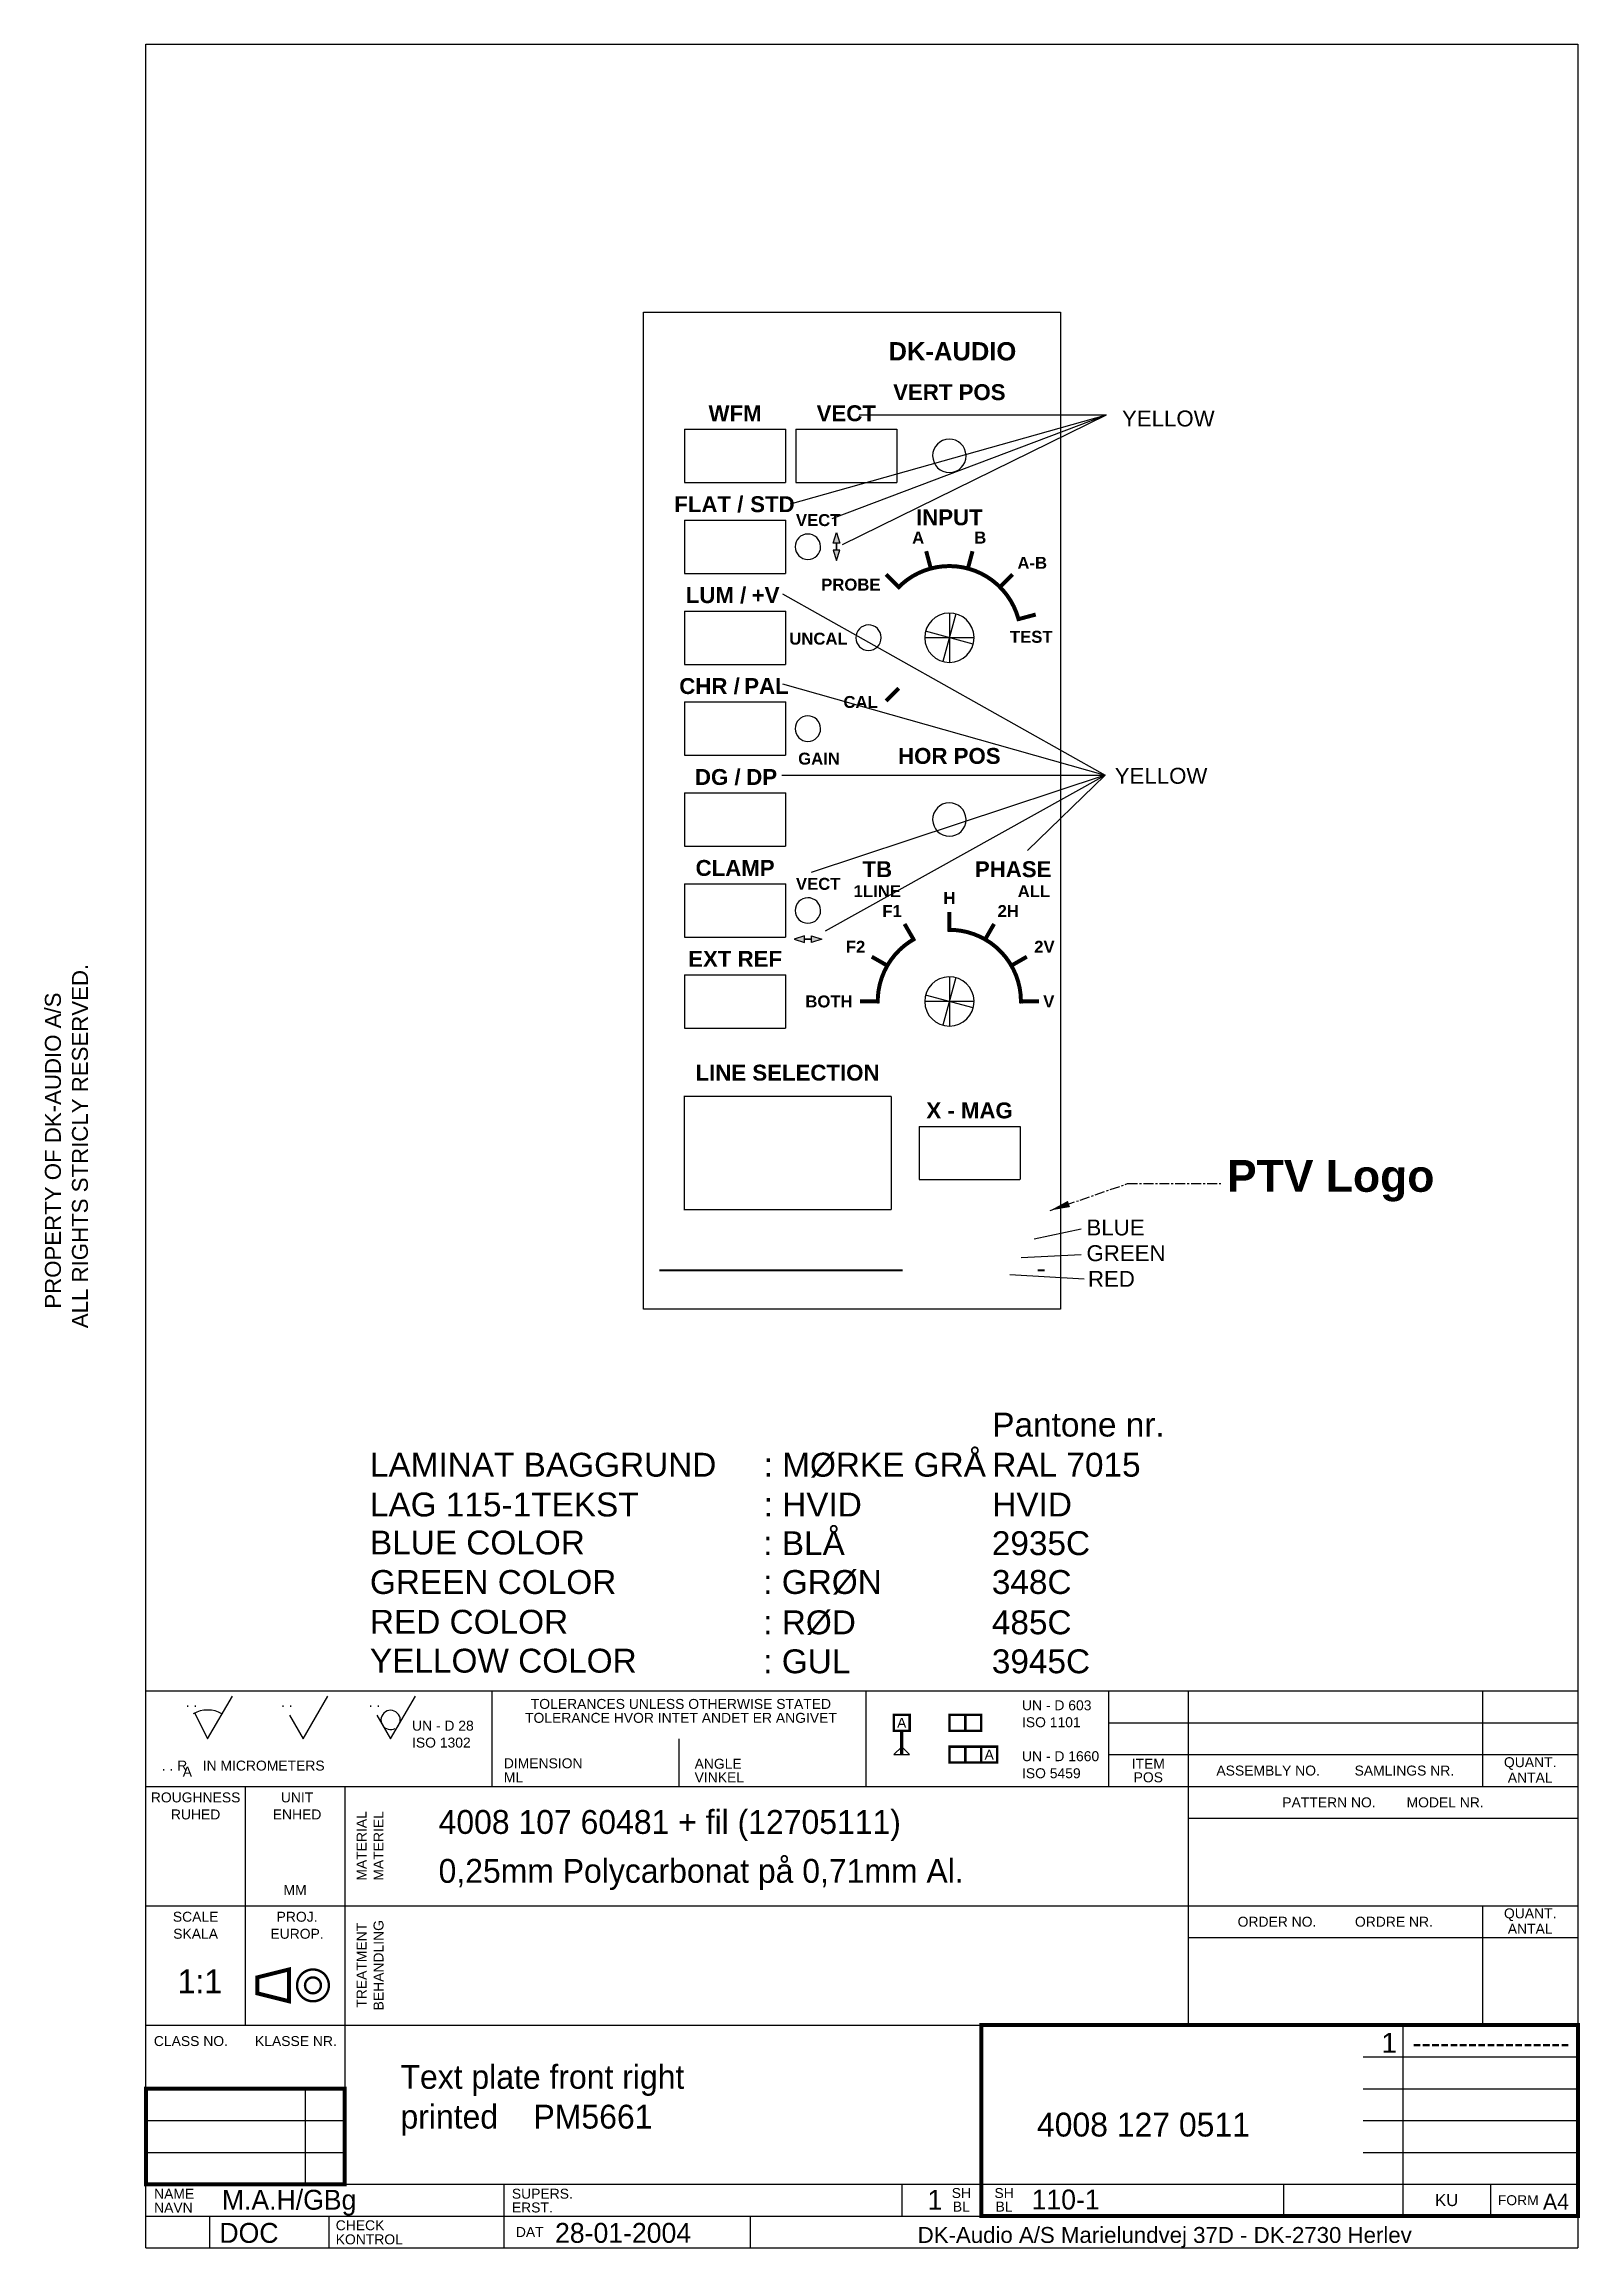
# Model space of a CAD drawing. Extents: x 7 to 200, y 10 to 287.
import ezdxf
from ezdxf.enums import TextEntityAlignment as Align

# ---------------------------------------------------------------- set-up
doc = ezdxf.new("R2010")
doc.units = 0
doc.header["$MEASUREMENT"] = 0
doc.linetypes.add('CENTER', pattern=[2, 1.25, -0.25, 0.25, -0.25])
for name, color, linetype in [('110-1 - hoved', 1, 'CONTINUOUS'), ('115-1-White_text', 7, 'CONTINUOUS'), ('115-1_YELLOW_text', 2, 'CONTINUOUS'), ('Textplate - Mek.', 3, 'CONTINUOUS')]:
    doc.layers.add(name, color=color, linetype=linetype)
doc.styles.add('dk-audio', font='ARIALBD.TTF')
doc.styles.add('TXT', font='txt')
doc.styles.add('UV', font='ARIAL.TTF')
doc.dimstyles.new('ISO-25', dxfattribs={"dimtxt": 2.5, "dimasz": 2.5, "dimexe": 1.25, "dimexo": 0.625, "dimtad": 1, "dimtxsty": 'Standard', "dimcen": 2.5, "dimadec": 0, "dimazin": 0, "dimtfac": 1, "dimtmove": 0, "dimatfit": 3, "dimfxl": 0, "dimarcsym": 0})

msp = doc.modelspace()

# ---------------------------------------------------------------- hatches: boundary and pattern name
at = {"layer": '115-1_YELLOW_text'}
h = msp.add_hatch(color=256, dxfattribs=at)
h.paths.add_polyline_path([(106.81, 225.59), (107.24, 224.29), (106.37, 224.29)])
h.paths.add_polyline_path([(106.81, 222.09), (107.24, 223.39), (106.37, 223.39)])
h = msp.add_hatch(color=256, dxfattribs=at)
h.paths.add_polyline_path([(104.97, 174.5), (103.67, 174.07), (103.67, 174.93)])
h.paths.add_polyline_path([(101.47, 174.5), (102.77, 174.07), (102.77, 174.93)])

# ---------------------------------------------------------------- linework, layer by layer
at = {"layer": '110-1 - hoved'}
for p, q in [((101.04, 229.21), (140.75, 240.4)), ((106.26, 227.36), (140.75, 240.4)), ((107.57, 224.1), (140.75, 240.4)), ((109.64, 240.4), (140.75, 240.4)), ((100.02, 217.91), (140.59, 195.1)), ((100.02, 206.61), (140.59, 195.1)), ((99.93, 195.1), (140.59, 195.1)), ((140.59, 195.1), (103.6, 182.88)), ((105.43, 175.55), (140.59, 195.1)), ((140.59, 195.1), (130.8, 185.63)), ((131.63, 136.83), (137.56, 138.09)), ((130.02, 134.5), (137.56, 134.86)), ((128.58, 132.35), (137.92, 131.81)), ((45, 67), (45, 50)), ((65, 18), (65, 14)), ((43, 14), (43, 10))]:
    msp.add_line(p, q, dxfattribs=at)
for points in [[(20, 10), (20, 287), (200, 287), (200, 10)], [(20, 80), (200, 80)], [(26.15, 77.23), (27.75, 74), (30.87, 79.37)], [(38.04, 76.97), (39.75, 74), (42.87, 79.37)], [(49.04, 76.97), (50.75, 74), (53.87, 79.37)], [(63.5, 80), (63.5, 68)], [(110.5, 80), (110.5, 68)], [(141, 80), (141, 68)], [(151, 80), (151, 38)], [(188, 80), (188, 68)], [(141, 76), (200, 76)], [(87, 74), (87, 68)], [(141, 72), (200, 72)], [(20, 68), (200, 68)], [(32.5, 38), (32.5, 68)], [(45, 68), (45, 18)], [(151.09, 64.01), (200.09, 64.01)], [(20, 53), (200, 53)], [(188, 53), (188, 38)], [(151, 49), (200, 49)], [(20, 38), (200, 38)], [(178, 38), (178, 14)], [(173, 34), (200, 34)], [(40, 30), (40, 18)], [(173, 30), (200, 30)], [(20, 26), (45, 26)], [(173, 26), (200, 26)], [(20, 22), (45, 22)], [(173, 22), (200, 22)], [(20, 18), (200, 18)], [(65, 18), (65, 10)], [(115, 18), (115, 14)], [(125, 18), (125, 14)], [(163, 18), (163, 14)], [(189, 18), (189, 14)], [(20, 14), (200, 14)], [(28, 14), (28, 10)], [(43, 14), (43, 10)], [(96, 10), (96, 14)], [(20, 10), (200, 10)]]:
    msp.add_lwpolyline(points, dxfattribs=at)
for points, const_width in [([(114, 77), (116, 77), (116, 75), (114, 75)], 0.3), ([(121, 75), (123, 75), (123, 77), (121, 77)], 0.3), ([(123, 75), (125, 75), (125, 77), (123, 77)], 0.3), ([(121, 71), (123, 71), (123, 73), (121, 73)], 0.3), ([(123, 71), (125, 71), (125, 73), (123, 73)], 0.3), ([(125, 73), (127, 73), (127, 71), (125, 71)], 0.3), ([(125, 14), (200, 14), (200, 38), (125, 38)], 0.5)]:
    msp.add_lwpolyline(points, close=True, dxfattribs=dict(at, const_width=const_width))
for points, const_width in [([(115, 75), (115, 72)], 0.4), ([(34, 42), (38, 41), (38, 45), (34, 44), (34, 42)], 0.5), ([(41, 46), (41, 40)], 0.02), ([(33, 43), (44, 43)], 0.02), ([(20, 18), (45, 18), (45, 30), (20, 30), (20, 18)], 0.5)]:
    msp.add_lwpolyline(points, dxfattribs=dict(at, const_width=const_width))
msp.add_lwpolyline([(114, 72), (116, 72), (115, 73)], close=True, dxfattribs=at)
at = {"layer": '110-1 - hoved', "const_width": 0.3}
for points in [[(39, 43, 1), (43, 43, 1)], [(40, 43, 1), (42, 43, 1)]]:
    msp.add_lwpolyline(points, format="xyb", close=True, dxfattribs=at)
at = {"layer": '110-1 - hoved'}
for centre, radius, start, end in [((27.75, 74), 3.61, 59.8382, 119.8382), ((50.76, 76.36), 1.21, 306.4848, 299.2477)]:
    msp.add_arc(centre, radius, start, end, dxfattribs=at)
at = {"layer": '115-1-White_text'}
for p, q in [((120.99, 215.49), (120.99, 209.29)), ((124.09, 212.39), (117.89, 212.39)), ((120.99, 169.77), (120.99, 163.57)), ((124.09, 166.67), (117.89, 166.67))]:
    msp.add_line(p, q, dxfattribs=at)
at = {"layer": '115-1-White_text', "const_width": 0.5}
for points in [[(123.55, 221.02, 0.282876), (114.45, 218.57, 1.01409)], [(129.68, 214.72, 0.422052), (118.43, 221.02, 1.01409)], [(129.74, 214.48, 0.006996), (129.68, 214.72, 0.006996)], [(116.7, 174.59, 0.282876), (111.99, 166.42, 1.01409)], [(129.99, 166.67, 0.422052), (120.75, 175.67, 1.01409)], [(129.98, 166.42, 0.006996), (129.99, 166.67, 0.006996)]]:
    msp.add_lwpolyline(points, format="xyb", dxfattribs=at)
at = {"layer": '115-1-White_text'}
for points, const_width in [([(118.08, 223.26), (118.66, 221.08)], 0.5), ([(123.9, 223.26), (123.32, 221.08)], 0.5), ([(113.03, 220.34), (114.62, 218.75)], 0.5), ([(128.94, 220.34), (127.35, 218.75)], 0.5), ([(131.85, 215.3), (129.68, 214.72)], 0.5), ([(131.85, 215.3), (129.68, 214.72)], 0.5), ([(113.03, 204.44), (114.62, 206.03)], 0.5), ([(120.99, 177.92), (120.99, 175.67)], 0.5), ([(115.36, 176.41), (116.49, 174.46)], 0.5), ([(126.61, 176.41), (125.49, 174.46)], 0.5), ([(111.24, 172.29), (113.19, 171.17)], 0.5), ([(130.73, 172.29), (128.78, 171.17)], 0.5), ([(109.74, 166.67), (111.99, 166.67)], 0.5), ([(132.24, 166.67), (129.99, 166.67)], 0.5), ([(115.12, 132.88), (84.55, 132.88)], 0.25), ([(132.95, 132.88), (132.1, 132.88)], 0.25)]:
    msp.add_lwpolyline(points, dxfattribs=dict(at, const_width=const_width))
for points in [[(121.79, 215.38), (120.18, 209.4)], [(123.98, 211.59), (117.99, 213.19)], [(121.79, 169.66), (120.18, 163.68)], [(123.98, 165.87), (117.99, 167.47)]]:
    msp.add_lwpolyline(points, dxfattribs=at)
for start, end in [(180, 181.6032), (358.3968, 359.8522)]:
    msp.add_arc((120.99, 166.67), 9, start, end, dxfattribs=at)
at = {"layer": '115-1_YELLOW_text'}
for points in [[(106.81, 225.59), (107.24, 224.29), (106.37, 224.29)], [(106.81, 222.09), (107.24, 223.39), (106.37, 223.39)], [(101.47, 174.5), (102.77, 174.07), (102.77, 174.93)], [(104.97, 174.5), (103.67, 174.07), (103.67, 174.93)]]:
    msp.add_lwpolyline(points, close=True, dxfattribs=at)
at = {"layer": '115-1_YELLOW_text', "const_width": 0.2}
for points in [[(106.81, 223.39), (106.81, 224.29)], [(102.77, 174.5), (103.67, 174.5)]]:
    msp.add_lwpolyline(points, dxfattribs=at)
at = {"layer": 'Textplate - Mek.'}
for p, q in [((82.55, 253.3), (134.95, 253.3)), ((82.55, 253.3), (134.95, 253.3)), ((82.55, 128), (82.55, 253.3)), ((134.95, 253.3), (134.95, 128)), ((87.71, 238.6), (87.71, 231.9)), ((87.71, 238.6), (100.42, 238.6)), ((100.41, 238.6), (100.41, 231.9)), ((101.68, 238.6), (101.68, 231.9)), ((101.68, 238.6), (114.39, 238.6)), ((114.38, 238.6), (114.38, 231.9)), ((87.71, 231.9), (100.4, 231.9)), ((101.68, 231.9), (114.37, 231.9)), ((87.71, 227.17), (87.71, 220.47)), ((87.71, 227.17), (100.42, 227.17)), ((100.41, 227.17), (100.41, 220.47)), ((87.71, 220.47), (100.4, 220.47)), ((87.71, 215.74), (87.71, 209.04)), ((87.71, 215.74), (100.42, 215.74)), ((100.41, 215.74), (100.41, 209.04)), ((87.71, 209.04), (100.4, 209.04)), ((87.71, 204.31), (87.71, 197.61)), ((87.71, 204.31), (100.42, 204.31)), ((100.41, 204.31), (100.41, 197.61)), ((87.71, 197.61), (100.4, 197.61)), ((87.71, 192.88), (87.71, 186.18)), ((87.71, 192.88), (100.42, 192.88)), ((100.41, 192.88), (100.41, 186.18)), ((87.71, 186.18), (100.4, 186.18)), ((87.71, 181.45), (87.71, 174.75)), ((87.71, 181.45), (100.42, 181.45)), ((100.41, 181.45), (100.41, 174.75)), ((87.71, 174.75), (100.4, 174.75)), ((87.71, 170.02), (87.71, 163.32)), ((87.71, 170.02), (100.42, 170.02)), ((100.41, 170.02), (100.41, 163.32)), ((87.71, 163.32), (100.4, 163.32)), ((113.68, 154.72), (87.62, 154.72)), ((87.64, 154.72), (87.64, 140.52)), ((113.7, 140.52), (113.7, 154.72)), ((117.18, 150.97), (117.18, 144.27)), ((117.18, 150.97), (129.89, 150.97)), ((129.88, 150.97), (129.88, 144.27)), ((117.18, 144.27), (129.87, 144.27)), ((87.62, 140.52), (113.68, 140.52)), ((134.95, 128), (82.55, 128))]:
    msp.add_line(p, q, dxfattribs=at)
for centre, radius in [((120.99, 235.25), 2.1), ((103.21, 223.82), 1.6), ((110.83, 212.39), 1.6), ((120.99, 212.39), 3.1), ((120.99, 212.39), 3.1), ((103.21, 200.96), 1.6), ((120.99, 189.53), 2.1), ((103.21, 178.1), 1.6), ((120.99, 166.67), 3.1)]:
    msp.add_arc(centre, radius, 1.2922, 359.7174, dxfattribs=at)

# ---------------------------------------------------------------- texts
at = {"layer": '110-1 - hoved'}
for s, height, style, p in [('YELLOW', 2, 'UV', (142.69, 238.94)), ('YELLOW', 2, 'UV', (141.78, 194.03)), ('BLUE', 2, 'UV', (138.23, 137.26)), ('GREEN', 2, 'UV', (138.23, 134.03)), ('RED', 2, 'UV', (138.41, 130.8)), ('Pantone nr.', 3, 'UV', (126.39, 111.98)), ('LAMINAT BAGGRUND', 3, 'UV', (48.16, 106.94)), (': MØRKE GRÅ', 3, 'UV', (97.65, 106.94)), ('RAL 7015', 3, 'UV', (126.39, 106.94)), ('LAG 115-1TEKST', 3, 'UV', (48.16, 101.94)), (': HVID', 3, 'UV', (97.65, 101.94)), ('HVID', 3, 'UV', (126.39, 101.94)), ('BLUE COLOR', 3, 'UV', (48.16, 97.16)), (': BLÅ', 3, 'UV', (97.6, 97.08)), ('2935C', 3, 'UV', (126.33, 97.08)), ('GREEN COLOR', 3, 'UV', (48.16, 92.2)), (': GRØN', 3, 'UV', (97.6, 92.2)), ('348C', 3, 'UV', (126.33, 92.2)), ('RED COLOR', 3, 'UV', (48.16, 87.2)), (': RØD', 3, 'UV', (97.6, 87.13)), ('485C', 3, 'UV', (126.33, 87.13)), ('YELLOW COLOR', 3, 'UV', (48.16, 82.31)), (': GUL', 3, 'UV', (97.6, 82.23)), ('3945C', 3, 'UV', (126.33, 82.23)), ('. .', 1.25, 'UV', (25, 78)), ('. .', 1.25, 'UV', (37, 78)), ('. .', 1.25, 'UV', (48, 78)), ('UN - D 603', 1.25, 'UV', (130.12, 77.58)), ('UN - D 28', 1.25, 'UV', (53.45, 75.02)), ('ISO 1101', 1.25, 'UV', (130.12, 75.45)), ('ISO 1302 ', 1.25, 'UV', (53.45, 72.89)), ('UN - D 1660', 1.25, 'UV', (130.12, 71.18)), ('. . R    IN MICROMETERS', 1.25, 'UV', (22, 70)), ('A', 1.25, 'UV', (24.63, 69.24)), ('DIMENSION', 1.25, 'UV', (64.99, 70.29)), ('ML', 1.25, 'UV', (64.99, 68.52)), ('ANGLE', 1.25, 'UV', (88.97, 70.23)), ('VINKEL', 1.25, 'UV', (88.97, 68.52)), ('ISO 5459', 1.25, 'UV', (130.12, 69.04)), ('4008 107 60481 + fil (12705111)', 3, 'TXT', (56.79, 62.04)), ('0,25mm Polycarbonat på 0,71mm Al.', 3, 'TXT', (56.79, 55.89)), ('1  -----------------', 2.5, 'UV', (175.3, 34.53)), ('NAME', 1.25, 'UV', (21.03, 16.18)), ('M.A.H/GBg', 2.5, 'TXT', (29.55, 14.8)), ('SUPERS.', 1.25, 'UV', (66, 16.19)), ('1', 2.5, 'TXT', (118.25, 14.8)), ('110-1', 2.5, 'TXT', (131.33, 14.83)), ('A4', 2, 'TXT', (195.6, 14.8)), ('NAVN', 1.25, 'UV', (21.03, 14.44)), ('ERST.', 1.25, 'UV', (66, 14.46)), ('DOC', 2.5, 'TXT', (29.24, 10.64)), ('CHECK', 1.25, 'UV', (43.86, 12.22)), ('KONTROL', 1.25, 'UV', (43.86, 10.45)), ('28-01-2004', 2.5, 'TXT', (71.43, 10.64))]:
    msp.add_text(s, height=height, dxfattribs=dict(at, style=style)).set_placement(p)
at = {"layer": '110-1 - hoved', "style": 'UV'}
for s, p in [('ALL RIGHTS STRICLY RESERVED.', (12.71, 148.5)), ('PROPERTY OF DK-AUDIO A/S', (9.31, 147.92))]:
    msp.add_text(s, height=2, rotation=90, dxfattribs=at).set_placement(p, align=Align.CENTER)
for s, p in [('TOLERANCES UNLESS OTHERWISE STATED', (87.25, 77.75)), ('TOLERANCE HVOR INTET ANDET ER ANGIVET', (87.25, 76)), ('ROUGHNESS', (26.25, 66)), ('UNIT', (39, 66)), ('RUHED', (26.25, 63.86)), ('ENHED', (39, 63.86)), ('MM', (38.75, 54.37)), ('SCALE', (26.25, 51)), ('SKALA', (26.25, 48.86)), ('EUROP.', (39, 48.86)), ('PROJ.', (39, 51))]:
    msp.add_text(s, height=1.25, dxfattribs=at).set_placement(p, align=Align.CENTER)
for s, height, p in [('A', 1.25, (115, 76)), ('A', 1.25, (126, 72)), ('ITEM', 1.25, (146, 70.85)), ('POS', 1.25, (146, 69.15)), ('ASSEMBLY NO.         SAMLINGS NR.', 1.25, (169.5, 70)), ('QUANT.', 1.25, (194, 70.89)), ('ANTAL', 1.25, (194, 69.11)), ('PATTERN NO.        MODEL NR.', 1.25, (175.5, 66)), ('QUANT.', 1.25, (194, 51.89)), ('ORDER NO.          ORDRE NR.', 1.25, (169.5, 51)), ('ANTAL', 1.25, (194, 50.11)), ('CLASS NO.       KLASSE NR.', 1.25, (32.5, 36)), ('SH', 1.25, (122.5, 16.9)), ('SH', 1.25, (127.87, 16.9)), ('KU', 1.5, (183.5, 16)), ('FORM', 1.25, (192.5, 16)), ('BL', 1.25, (122.5, 15.19)), ('BL', 1.25, (127.87, 15.19)), ('DAT', 1.25, (68.25, 12)), ('DK-Audio A/S Marielundvej 37D - DK-2730 Herlev', 2, (148.06, 11.38))]:
    msp.add_text(s, height=height, dxfattribs=at).set_placement(p, align=Align.MIDDLE)
for s, p in [('MATERIAL', (47.11, 60.53)), ('MATERIEL', (49.24, 60.53)), ('TREATMENT', (47.11, 45.53)), ('BEHANDLING', (49.24, 45.53))]:
    msp.add_text(s, height=1.25, rotation=90, dxfattribs=at).set_placement(p, align=Align.MIDDLE)
at = {"layer": '110-1 - hoved'}
for s, p in [('1:1', (24, 42)), ('Text plate front right', (52, 30)), ('printed    PM5661', (52, 25)), ('4008 127 0511', (132, 24))]:
    msp.add_text(s, height=3, dxfattribs=at).set_placement(p)
at = {"layer": '110-1 - hoved', "linetype": 'CENTER', "insert": (155.89, 146.74), "char_height": 4, "attachment_point": 1, "style": 'dk-audio'}
msp.add_mtext('PTV Logo', dxfattribs=at)
at = {"layer": '115-1-White_text', "style": 'dk-audio'}
msp.add_text('DK-AUDIO', height=2.3, dxfattribs=at).set_placement((113.34, 247.24))
for s, height, p in [('VERT POS', 2, (120.99, 242.25)), ('WFM', 2, (94.06, 239.6)), ('FLAT /         ', 2, (94.25, 228.17)), ('INPUT', 2, (120.99, 226.52)), ('A', 1.5, (117.07, 224.22)), ('B', 1.5, (124.88, 224.22)), ('A-B', 1.5, (131.41, 221.05)), ('LUM /      ', 2, (93.99, 216.74)), ('PROBE', 1.5, (108.61, 218.31)), ('UNCAL', 1.5, (104.54, 211.52)), ('TEST', 1.5, (131.28, 211.75)), ('CHR /        ', 2, (93.95, 205.31)), ('CAL', 1.5, (109.83, 203.56)), ('GAIN', 1.5, (104.61, 196.44)), ('HOR POS', 2, (120.99, 196.53)), ('DG /      ', 2, (94.21, 193.88)), ('CLAMP', 2, (94.06, 182.45)), ('TB', 2, (111.93, 182.29)), ('1LINE', 1.5, (111.93, 179.78)), ('H', 1.5, (120.99, 178.92)), ('ALL', 1.5, (131.62, 179.78)), ('F1', 1.5, (113.79, 177.28)), ('2H', 1.5, (128.39, 177.28)), ('EXT REF', 2, (94.06, 171.02)), ('F2', 1.5, (109.2, 172.79)), ('2V', 1.5, (132.94, 172.79)), ('BOTH', 1.5, (105.86, 165.92)), ('V', 1.5, (133.49, 165.92)), ('LINE SELECTION', 2, (100.65, 156.72)), ('X - MAG', 2, (123.53, 151.97))]:
    msp.add_text(s, height=height, dxfattribs=at).set_placement(p, align=Align.CENTER)
at = {"layer": '115-1_YELLOW_text', "style": 'dk-audio'}
for s, height, p in [('VECT', 2, (108.03, 239.6)), ('STD', 2, (98.75, 228.17)), ('VECT', 1.5, (104.5, 226.42)), (' +V', 2, (97.5, 216.74)), ('PAL', 2, (98, 205.31)), ('DP', 2, (97.4, 193.88)), ('PHASE', 2, (129.01, 182.29)), ('VECT', 1.5, (104.5, 180.7))]:
    msp.add_text(s, height=height, dxfattribs=at).set_placement(p, align=Align.CENTER)

# ---------------------------------------------------------------- leaders
at = {"layer": '110-1 - hoved', "linetype": 'CENTER'}
msp.add_leader([(133.66, 140.4), (143.39, 143.77), (155.1, 143.77)], dimstyle='ISO-25', override={"dimgap": 0.625, "dimtad": 0, "dimtmove": 1}, dxfattribs=at)

doc.saveas('drawing.dxf')
